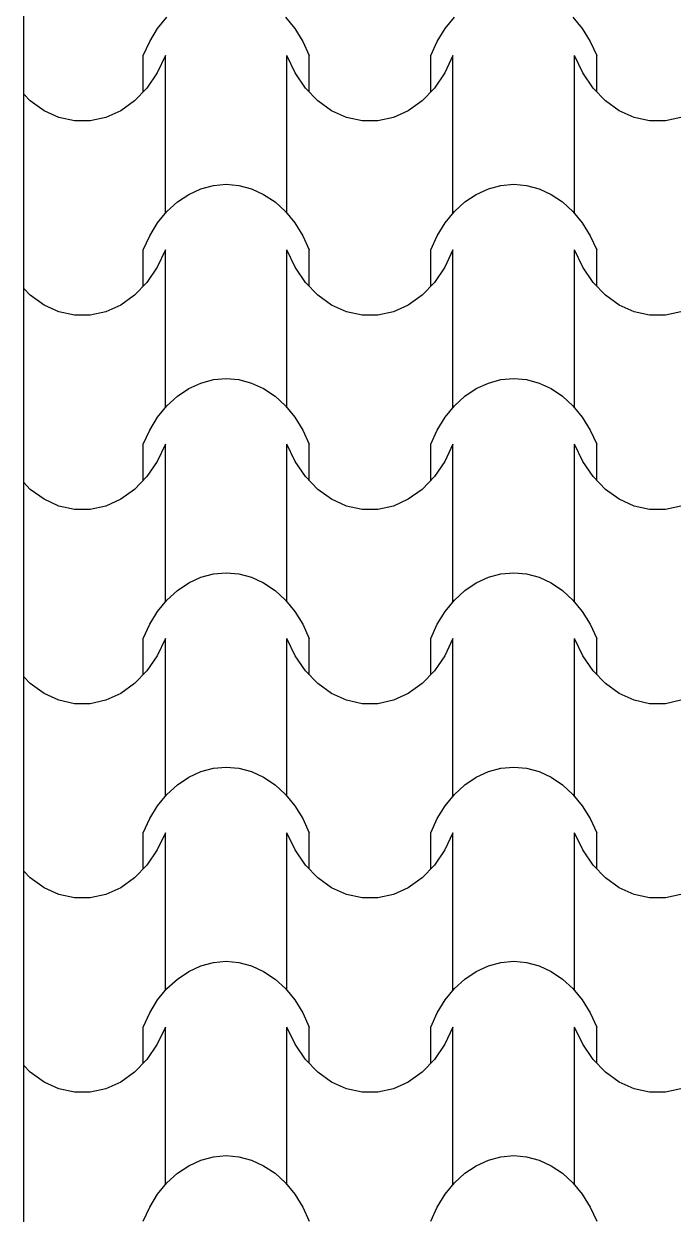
# Model space of a CAD drawing. Header units: millimetres. Extents: x 42452 to 2852333, y -419346 to 834876.
# Drawn here: x 2619426 to 2620952, y 668541 to 671337 of the extents above; entities that cross this region are included whole.
import ezdxf

# ---------------------------------------------------------------- set-up
doc = ezdxf.new("R2010")
doc.units = ezdxf.units.MM
doc.layers.add('memar', color=7, linetype='Continuous', lineweight=25)

msp = doc.modelspace()

# ---------------------------------------------------------------- linework, layer by layer
at = {"layer": 'memar', "color": 7, "linetype": 'Continuous', "lineweight": 25}
for p, q in [((2619740.44006, 671325.46613), (2619762.26205, 671352.09391)), ((2620040.60308, 671352.09391), (2620062.42507, 671325.46613)), ((2620415.99956, 671325.46613), (2620437.82155, 671352.09391)), ((2620716.16257, 671352.09391), (2620737.98456, 671325.46613)), ((2619721.70476, 671295.24047), (2619740.44006, 671325.46613)), ((2620062.42507, 671325.46613), (2620081.16037, 671295.24047)), ((2620397.26425, 671295.24047), (2620415.99956, 671325.46613)), ((2620737.98456, 671325.46613), (2620756.71987, 671295.24047)), ((2619706.41534, 671261.99644), (2619721.70476, 671295.24047)), ((2620081.16037, 671295.24047), (2620096.44979, 671261.99644)), ((2620381.97483, 671261.99644), (2620397.26425, 671295.24047)), ((2620756.71987, 671295.24047), (2620772.00929, 671261.99644)), ((2619706.41534, 671176.91245), (2619706.41534, 671261.99644)), ((2619758.67005, 671261.99644), (2619739.35088, 671221.48724)), ((2619758.67005, 671076.92276), (2619758.67005, 671261.99644)), ((2620044.19508, 671076.92276), (2620044.19508, 671261.99644)), ((2620063.51425, 671221.48724), (2620044.19508, 671261.99644)), ((2620096.44979, 671176.91245), (2620096.44979, 671261.99644)), ((2620381.97483, 671176.91245), (2620381.97483, 671261.99644)), ((2620434.22954, 671261.99644), (2620414.91038, 671221.48724)), ((2620434.22954, 671076.92276), (2620434.22954, 671261.99644)), ((2620719.75458, 671076.92276), (2620719.75458, 671261.99644)), ((2620739.07374, 671221.48724), (2620719.75458, 671261.99644)), ((2620772.00929, 671176.91245), (2620772.00929, 671261.99644)), ((2619739.35088, 671221.48724), (2619714.93315, 671185.75731)), ((2620087.93198, 671185.75731), (2620063.51425, 671221.48724)), ((2620414.91038, 671221.48724), (2620390.49264, 671185.75731)), ((2620763.49148, 671185.75731), (2620739.07374, 671221.48724)), ((2619441.18022, 671155.84348), (2619425.96417, 671171.64376)), ((2619714.93315, 671185.75731), (2619686.12542, 671155.84348)), ((2620116.73971, 671155.84348), (2620087.93198, 671185.75731)), ((2620390.49264, 671185.75731), (2620361.68491, 671155.84348)), ((2620792.2992, 671155.84348), (2620763.49148, 671185.75731)), ((2619473.54197, 671132.61384), (2619441.18022, 671155.84348)), ((2619686.12542, 671155.84348), (2619653.76367, 671132.61384)), ((2620149.10146, 671132.61384), (2620116.73971, 671155.84348)), ((2620361.68491, 671155.84348), (2620329.32316, 671132.61384)), ((2620824.66096, 671132.61384), (2620792.2992, 671155.84348)), ((2619508.51864, 671116.74246), (2619473.54197, 671132.61384)), ((2619545.09525, 671108.68994), (2619508.51864, 671116.74246)), ((2619618.78699, 671116.74246), (2619582.21038, 671108.68994)), ((2619653.76367, 671132.61384), (2619618.78699, 671116.74246)), ((2620184.07814, 671116.74246), (2620149.10146, 671132.61384)), ((2620220.65475, 671108.68994), (2620184.07814, 671116.74246)), ((2620294.34649, 671116.74246), (2620257.76988, 671108.68994)), ((2620329.32316, 671132.61384), (2620294.34649, 671116.74246)), ((2620859.63763, 671116.74246), (2620824.66096, 671132.61384)), ((2620896.21424, 671108.68994), (2620859.63763, 671116.74246)), ((2620969.90598, 671116.74246), (2620933.32937, 671108.68994)), ((2619563.65282, 671108.68994), (2619545.09525, 671108.68994)), ((2619582.21038, 671108.68994), (2619563.65282, 671108.68994)), ((2620239.21231, 671108.68994), (2620220.65475, 671108.68994)), ((2620257.76988, 671108.68994), (2620239.21231, 671108.68994)), ((2620914.77181, 671108.68994), (2620896.21424, 671108.68994)), ((2620933.32937, 671108.68994), (2620914.77181, 671108.68994)), ((2619758.67005, 670891.84907), (2619758.67005, 671076.92276)), ((2620044.19508, 670891.84907), (2620044.19508, 671076.92276)), ((2620434.22954, 670891.84907), (2620434.22954, 671076.92276)), ((2620719.75458, 670891.84907), (2620719.75458, 671076.92276)), ((2619813.44136, 670936.24414), (2619841.81743, 670949.33845)), ((2619841.81743, 670949.33845), (2619871.33648, 670957.29683)), ((2619871.33648, 670957.29683), (2619901.43256, 670959.96669)), ((2619901.43256, 670959.96669), (2619931.52865, 670957.29683)), ((2619931.52865, 670957.29683), (2619961.0477, 670949.33845)), ((2619961.0477, 670949.33845), (2619989.42377, 670936.24414)), ((2620489.00085, 670936.24414), (2620517.37692, 670949.33845)), ((2620517.37692, 670949.33845), (2620546.89598, 670957.29683)), ((2620546.89598, 670957.29683), (2620576.99206, 670959.96669)), ((2620576.99206, 670959.96669), (2620607.08814, 670957.29683)), ((2620607.08814, 670957.29683), (2620636.6072, 670949.33845)), ((2620636.6072, 670949.33845), (2620664.98326, 670936.24414)), ((2619762.26205, 670895.74557), (2619786.75233, 670918.26494)), ((2619786.75233, 670918.26494), (2619813.44136, 670936.24414)), ((2619989.42377, 670936.24414), (2620016.1128, 670918.26494)), ((2620016.1128, 670918.26494), (2620040.60308, 670895.74557)), ((2620437.82155, 670895.74557), (2620462.31183, 670918.26494)), ((2620462.31183, 670918.26494), (2620489.00085, 670936.24414)), ((2620664.98326, 670936.24414), (2620691.67229, 670918.26494)), ((2620691.67229, 670918.26494), (2620716.16257, 670895.74557)), ((2619740.44006, 670869.11779), (2619762.26205, 670895.74557)), ((2620040.60308, 670895.74557), (2620062.42507, 670869.11779)), ((2620415.99956, 670869.11779), (2620437.82155, 670895.74557)), ((2620716.16257, 670895.74557), (2620737.98456, 670869.11779)), ((2619721.70476, 670838.89214), (2619740.44006, 670869.11779)), ((2620062.42507, 670869.11779), (2620081.16037, 670838.89214)), ((2620397.26425, 670838.89214), (2620415.99956, 670869.11779)), ((2620737.98456, 670869.11779), (2620756.71987, 670838.89214)), ((2619706.41534, 670805.64811), (2619721.70476, 670838.89214)), ((2620081.16037, 670838.89214), (2620096.44979, 670805.64811)), ((2620381.97483, 670805.64811), (2620397.26425, 670838.89214)), ((2620756.71987, 670838.89214), (2620772.00929, 670805.64811)), ((2619706.41534, 670720.56411), (2619706.41534, 670805.64811)), ((2619758.67005, 670805.64811), (2619739.35088, 670765.13891)), ((2619758.67005, 670620.57442), (2619758.67005, 670805.64811)), ((2620044.19508, 670620.57442), (2620044.19508, 670805.64811)), ((2620063.51425, 670765.13891), (2620044.19508, 670805.64811)), ((2620096.44979, 670720.56411), (2620096.44979, 670805.64811)), ((2620381.97483, 670720.56411), (2620381.97483, 670805.64811)), ((2620434.22954, 670805.64811), (2620414.91038, 670765.13891)), ((2620434.22954, 670620.57442), (2620434.22954, 670805.64811)), ((2620719.75458, 670620.57442), (2620719.75458, 670805.64811)), ((2620739.07374, 670765.13891), (2620719.75458, 670805.64811)), ((2620772.00929, 670720.56411), (2620772.00929, 670805.64811)), ((2619739.35088, 670765.13891), (2619714.93315, 670729.40897)), ((2620087.93198, 670729.40897), (2620063.51425, 670765.13891)), ((2620414.91038, 670765.13891), (2620390.49264, 670729.40897)), ((2620763.49148, 670729.40897), (2620739.07374, 670765.13891)), ((2619714.93315, 670729.40897), (2619686.12542, 670699.49515)), ((2620116.73971, 670699.49515), (2620087.93198, 670729.40897)), ((2620390.49264, 670729.40897), (2620361.68491, 670699.49515)), ((2620792.2992, 670699.49515), (2620763.49148, 670729.40897)), ((2619441.18022, 670699.49515), (2619425.96417, 670715.29542)), ((2619473.54197, 670676.2655), (2619441.18022, 670699.49515)), ((2619686.12542, 670699.49515), (2619653.76367, 670676.2655)), ((2620149.10146, 670676.2655), (2620116.73971, 670699.49515)), ((2620361.68491, 670699.49515), (2620329.32316, 670676.2655)), ((2620824.66096, 670676.2655), (2620792.2992, 670699.49515)), ((2619508.51864, 670660.39413), (2619473.54197, 670676.2655)), ((2619653.76367, 670676.2655), (2619618.78699, 670660.39413)), ((2620184.07814, 670660.39413), (2620149.10146, 670676.2655)), ((2620329.32316, 670676.2655), (2620294.34649, 670660.39413)), ((2620859.63763, 670660.39413), (2620824.66096, 670676.2655)), ((2619545.09525, 670652.3416), (2619508.51864, 670660.39413)), ((2619563.65282, 670652.3416), (2619545.09525, 670652.3416)), ((2619582.21038, 670652.3416), (2619563.65282, 670652.3416)), ((2619618.78699, 670660.39413), (2619582.21038, 670652.3416)), ((2620220.65475, 670652.3416), (2620184.07814, 670660.39413)), ((2620239.21231, 670652.3416), (2620220.65475, 670652.3416)), ((2620257.76988, 670652.3416), (2620239.21231, 670652.3416)), ((2620294.34649, 670660.39413), (2620257.76988, 670652.3416)), ((2620896.21424, 670652.3416), (2620859.63763, 670660.39413)), ((2620914.77181, 670652.3416), (2620896.21424, 670652.3416)), ((2620933.32937, 670652.3416), (2620914.77181, 670652.3416)), ((2620969.90598, 670660.39413), (2620933.32937, 670652.3416)), ((2619758.67005, 670435.50073), (2619758.67005, 670620.57442)), ((2620044.19508, 670435.50073), (2620044.19508, 670620.57442)), ((2620434.22954, 670435.50073), (2620434.22954, 670620.57442)), ((2620719.75458, 670435.50073), (2620719.75458, 670620.57442)), ((2619841.81743, 670492.99012), (2619871.33648, 670500.94849)), ((2619871.33648, 670500.94849), (2619901.43256, 670503.61835)), ((2619901.43256, 670503.61835), (2619931.52865, 670500.94849)), ((2619931.52865, 670500.94849), (2619961.0477, 670492.99012)), ((2620517.37692, 670492.99012), (2620546.89598, 670500.94849)), ((2620546.89598, 670500.94849), (2620576.99206, 670503.61835)), ((2620576.99206, 670503.61835), (2620607.08814, 670500.94849)), ((2620607.08814, 670500.94849), (2620636.6072, 670492.99012)), ((2619786.75233, 670461.9166), (2619813.44136, 670479.8958)), ((2619813.44136, 670479.8958), (2619841.81743, 670492.99012)), ((2619961.0477, 670492.99012), (2619989.42377, 670479.8958)), ((2619989.42377, 670479.8958), (2620016.1128, 670461.9166)), ((2620462.31183, 670461.9166), (2620489.00085, 670479.8958)), ((2620489.00085, 670479.8958), (2620517.37692, 670492.99012)), ((2620636.6072, 670492.99012), (2620664.98326, 670479.8958)), ((2620664.98326, 670479.8958), (2620691.67229, 670461.9166)), ((2619762.26205, 670439.39724), (2619786.75233, 670461.9166)), ((2620016.1128, 670461.9166), (2620040.60308, 670439.39724)), ((2620437.82155, 670439.39724), (2620462.31183, 670461.9166)), ((2620691.67229, 670461.9166), (2620716.16257, 670439.39724)), ((2619740.44006, 670412.76946), (2619762.26205, 670439.39724)), ((2620040.60308, 670439.39724), (2620062.42507, 670412.76946)), ((2620415.99956, 670412.76946), (2620437.82155, 670439.39724)), ((2620716.16257, 670439.39724), (2620737.98456, 670412.76946)), ((2619721.70476, 670382.5438), (2619740.44006, 670412.76946)), ((2620062.42507, 670412.76946), (2620081.16037, 670382.5438)), ((2620397.26425, 670382.5438), (2620415.99956, 670412.76946)), ((2620737.98456, 670412.76946), (2620756.71987, 670382.5438)), ((2619706.41534, 670349.29977), (2619721.70476, 670382.5438)), ((2620081.16037, 670382.5438), (2620096.44979, 670349.29977)), ((2620381.97483, 670349.29977), (2620397.26425, 670382.5438)), ((2620756.71987, 670382.5438), (2620772.00929, 670349.29977)), ((2619706.41534, 670264.21578), (2619706.41534, 670349.29977)), ((2619758.67005, 670349.29977), (2619739.35088, 670308.79057)), ((2619758.67005, 670164.22608), (2619758.67005, 670349.29977)), ((2620044.19508, 670164.22608), (2620044.19508, 670349.29977)), ((2620063.51425, 670308.79057), (2620044.19508, 670349.29977)), ((2620096.44979, 670264.21578), (2620096.44979, 670349.29977)), ((2620381.97483, 670264.21578), (2620381.97483, 670349.29977)), ((2620434.22954, 670349.29977), (2620414.91038, 670308.79057)), ((2620434.22954, 670164.22608), (2620434.22954, 670349.29977)), ((2620719.75458, 670164.22608), (2620719.75458, 670349.29977)), ((2620739.07374, 670308.79057), (2620719.75458, 670349.29977)), ((2620772.00929, 670264.21578), (2620772.00929, 670349.29977)), ((2619739.35088, 670308.79057), (2619714.93315, 670273.06063)), ((2620087.93198, 670273.06063), (2620063.51425, 670308.79057)), ((2620414.91038, 670308.79057), (2620390.49264, 670273.06063)), ((2620763.49148, 670273.06063), (2620739.07374, 670308.79057)), ((2619441.18022, 670243.14681), (2619425.96417, 670258.94709)), ((2619714.93315, 670273.06063), (2619686.12542, 670243.14681)), ((2620116.73971, 670243.14681), (2620087.93198, 670273.06063)), ((2620390.49264, 670273.06063), (2620361.68491, 670243.14681)), ((2620792.2992, 670243.14681), (2620763.49148, 670273.06063)), ((2619473.54197, 670219.91716), (2619441.18022, 670243.14681)), ((2619508.51864, 670204.04579), (2619473.54197, 670219.91716)), ((2619653.76367, 670219.91716), (2619618.78699, 670204.04579)), ((2619686.12542, 670243.14681), (2619653.76367, 670219.91716)), ((2620149.10146, 670219.91716), (2620116.73971, 670243.14681)), ((2620184.07814, 670204.04579), (2620149.10146, 670219.91716)), ((2620329.32316, 670219.91716), (2620294.34649, 670204.04579)), ((2620361.68491, 670243.14681), (2620329.32316, 670219.91716)), ((2620824.66096, 670219.91716), (2620792.2992, 670243.14681)), ((2620859.63763, 670204.04579), (2620824.66096, 670219.91716)), ((2619545.09525, 670195.99327), (2619508.51864, 670204.04579)), ((2619563.65282, 670195.99327), (2619545.09525, 670195.99327)), ((2619582.21038, 670195.99327), (2619563.65282, 670195.99327)), ((2619618.78699, 670204.04579), (2619582.21038, 670195.99327)), ((2620220.65475, 670195.99327), (2620184.07814, 670204.04579)), ((2620239.21231, 670195.99327), (2620220.65475, 670195.99327)), ((2620257.76988, 670195.99327), (2620239.21231, 670195.99327)), ((2620294.34649, 670204.04579), (2620257.76988, 670195.99327)), ((2620896.21424, 670195.99327), (2620859.63763, 670204.04579)), ((2620914.77181, 670195.99327), (2620896.21424, 670195.99327)), ((2620933.32937, 670195.99327), (2620914.77181, 670195.99327)), ((2620969.90598, 670204.04579), (2620933.32937, 670195.99327)), ((2619758.67005, 669979.1524), (2619758.67005, 670164.22608)), ((2620044.19508, 669979.1524), (2620044.19508, 670164.22608)), ((2620434.22954, 669979.1524), (2620434.22954, 670164.22608)), ((2620719.75458, 669979.1524), (2620719.75458, 670164.22608)), ((2619786.75233, 670005.56827), (2619813.44136, 670023.54746)), ((2619813.44136, 670023.54746), (2619841.81743, 670036.64178)), ((2619841.81743, 670036.64178), (2619871.33648, 670044.60016)), ((2619871.33648, 670044.60016), (2619901.43256, 670047.27001)), ((2619901.43256, 670047.27001), (2619931.52865, 670044.60016)), ((2619931.52865, 670044.60016), (2619961.0477, 670036.64178)), ((2619961.0477, 670036.64178), (2619989.42377, 670023.54746)), ((2619989.42377, 670023.54746), (2620016.1128, 670005.56827)), ((2620462.31183, 670005.56827), (2620489.00085, 670023.54746)), ((2620489.00085, 670023.54746), (2620517.37692, 670036.64178)), ((2620517.37692, 670036.64178), (2620546.89598, 670044.60016)), ((2620546.89598, 670044.60016), (2620576.99206, 670047.27001)), ((2620576.99206, 670047.27001), (2620607.08814, 670044.60016)), ((2620607.08814, 670044.60016), (2620636.6072, 670036.64178)), ((2620636.6072, 670036.64178), (2620664.98326, 670023.54746)), ((2620664.98326, 670023.54746), (2620691.67229, 670005.56827)), ((2619762.26205, 669983.0489), (2619786.75233, 670005.56827)), ((2620016.1128, 670005.56827), (2620040.60308, 669983.0489)), ((2620437.82155, 669983.0489), (2620462.31183, 670005.56827)), ((2620691.67229, 670005.56827), (2620716.16257, 669983.0489)), ((2619740.44006, 669956.42112), (2619762.26205, 669983.0489)), ((2620040.60308, 669983.0489), (2620062.42507, 669956.42112)), ((2620415.99956, 669956.42112), (2620437.82155, 669983.0489)), ((2620716.16257, 669983.0489), (2620737.98456, 669956.42112)), ((2619721.70476, 669926.19546), (2619740.44006, 669956.42112)), ((2620062.42507, 669956.42112), (2620081.16037, 669926.19546)), ((2620397.26425, 669926.19546), (2620415.99956, 669956.42112)), ((2620737.98456, 669956.42112), (2620756.71987, 669926.19546)), ((2619706.41534, 669892.95143), (2619721.70476, 669926.19546)), ((2620081.16037, 669926.19546), (2620096.44979, 669892.95143)), ((2620381.97483, 669892.95143), (2620397.26425, 669926.19546)), ((2620756.71987, 669926.19546), (2620772.00929, 669892.95143)), ((2619706.41534, 669807.86744), (2619706.41534, 669892.95143)), ((2619758.67005, 669892.95143), (2619739.35088, 669852.44223)), ((2619758.67005, 669707.87775), (2619758.67005, 669892.95143)), ((2620044.19508, 669707.87775), (2620044.19508, 669892.95143)), ((2620063.51425, 669852.44223), (2620044.19508, 669892.95143)), ((2620096.44979, 669807.86744), (2620096.44979, 669892.95143)), ((2620381.97483, 669807.86744), (2620381.97483, 669892.95143)), ((2620434.22954, 669892.95143), (2620414.91038, 669852.44223)), ((2620434.22954, 669707.87775), (2620434.22954, 669892.95143)), ((2620719.75458, 669707.87775), (2620719.75458, 669892.95143)), ((2620739.07374, 669852.44223), (2620719.75458, 669892.95143)), ((2620772.00929, 669807.86744), (2620772.00929, 669892.95143)), ((2619739.35088, 669852.44223), (2619714.93315, 669816.7123)), ((2620087.93198, 669816.7123), (2620063.51425, 669852.44223)), ((2620414.91038, 669852.44223), (2620390.49264, 669816.7123)), ((2620763.49148, 669816.7123), (2620739.07374, 669852.44223)), ((2619441.18022, 669786.79847), (2619425.96417, 669802.59875)), ((2619714.93315, 669816.7123), (2619686.12542, 669786.79847)), ((2620116.73971, 669786.79847), (2620087.93198, 669816.7123)), ((2620390.49264, 669816.7123), (2620361.68491, 669786.79847)), ((2620792.2992, 669786.79847), (2620763.49148, 669816.7123)), ((2619473.54197, 669763.56882), (2619441.18022, 669786.79847)), ((2619686.12542, 669786.79847), (2619653.76367, 669763.56882)), ((2620149.10146, 669763.56882), (2620116.73971, 669786.79847)), ((2620361.68491, 669786.79847), (2620329.32316, 669763.56882)), ((2620824.66096, 669763.56882), (2620792.2992, 669786.79847)), ((2619508.51864, 669747.69745), (2619473.54197, 669763.56882)), ((2619545.09525, 669739.64493), (2619508.51864, 669747.69745)), ((2619618.78699, 669747.69745), (2619582.21038, 669739.64493)), ((2619653.76367, 669763.56882), (2619618.78699, 669747.69745)), ((2620184.07814, 669747.69745), (2620149.10146, 669763.56882)), ((2620220.65475, 669739.64493), (2620184.07814, 669747.69745)), ((2620294.34649, 669747.69745), (2620257.76988, 669739.64493)), ((2620329.32316, 669763.56882), (2620294.34649, 669747.69745)), ((2620859.63763, 669747.69745), (2620824.66096, 669763.56882)), ((2620896.21424, 669739.64493), (2620859.63763, 669747.69745)), ((2620969.90598, 669747.69745), (2620933.32937, 669739.64493)), ((2619563.65282, 669739.64493), (2619545.09525, 669739.64493)), ((2619582.21038, 669739.64493), (2619563.65282, 669739.64493)), ((2620239.21231, 669739.64493), (2620220.65475, 669739.64493)), ((2620257.76988, 669739.64493), (2620239.21231, 669739.64493)), ((2620914.77181, 669739.64493), (2620896.21424, 669739.64493)), ((2620933.32937, 669739.64493), (2620914.77181, 669739.64493)), ((2619758.67005, 669522.80406), (2619758.67005, 669707.87775)), ((2620044.19508, 669522.80406), (2620044.19508, 669707.87775)), ((2620434.22954, 669522.80406), (2620434.22954, 669707.87775)), ((2620719.75458, 669522.80406), (2620719.75458, 669707.87775)), ((2619813.44136, 669567.19913), (2619841.81743, 669580.29344)), ((2619841.81743, 669580.29344), (2619871.33648, 669588.25182)), ((2619871.33648, 669588.25182), (2619901.43256, 669590.92167)), ((2619901.43256, 669590.92167), (2619931.52865, 669588.25182)), ((2619931.52865, 669588.25182), (2619961.0477, 669580.29344)), ((2619961.0477, 669580.29344), (2619989.42377, 669567.19913)), ((2620489.00085, 669567.19913), (2620517.37692, 669580.29344)), ((2620517.37692, 669580.29344), (2620546.89598, 669588.25182)), ((2620546.89598, 669588.25182), (2620576.99206, 669590.92167)), ((2620576.99206, 669590.92167), (2620607.08814, 669588.25182)), ((2620607.08814, 669588.25182), (2620636.6072, 669580.29344)), ((2620636.6072, 669580.29344), (2620664.98326, 669567.19913)), ((2619762.26205, 669526.70056), (2619786.75233, 669549.21993)), ((2619786.75233, 669549.21993), (2619813.44136, 669567.19913)), ((2619989.42377, 669567.19913), (2620016.1128, 669549.21993)), ((2620016.1128, 669549.21993), (2620040.60308, 669526.70056)), ((2620437.82155, 669526.70056), (2620462.31183, 669549.21993)), ((2620462.31183, 669549.21993), (2620489.00085, 669567.19913)), ((2620664.98326, 669567.19913), (2620691.67229, 669549.21993)), ((2620691.67229, 669549.21993), (2620716.16257, 669526.70056)), ((2619740.44006, 669500.07278), (2619762.26205, 669526.70056)), ((2620040.60308, 669526.70056), (2620062.42507, 669500.07278)), ((2620415.99956, 669500.07278), (2620437.82155, 669526.70056)), ((2620716.16257, 669526.70056), (2620737.98456, 669500.07278)), ((2619721.70476, 669469.84712), (2619740.44006, 669500.07278)), ((2620062.42507, 669500.07278), (2620081.16037, 669469.84712)), ((2620397.26425, 669469.84712), (2620415.99956, 669500.07278)), ((2620737.98456, 669500.07278), (2620756.71987, 669469.84712)), ((2619706.41534, 669436.6031), (2619721.70476, 669469.84712)), ((2620081.16037, 669469.84712), (2620096.44979, 669436.6031)), ((2620381.97483, 669436.6031), (2620397.26425, 669469.84712)), ((2620756.71987, 669469.84712), (2620772.00929, 669436.6031)), ((2619706.41534, 669351.5191), (2619706.41534, 669436.6031)), ((2619758.67005, 669436.6031), (2619739.35088, 669396.0939)), ((2619758.67005, 669251.52941), (2619758.67005, 669436.6031)), ((2620044.19508, 669251.52941), (2620044.19508, 669436.6031)), ((2620063.51425, 669396.0939), (2620044.19508, 669436.6031)), ((2620096.44979, 669351.5191), (2620096.44979, 669436.6031)), ((2620381.97483, 669351.5191), (2620381.97483, 669436.6031)), ((2620434.22954, 669436.6031), (2620414.91038, 669396.0939)), ((2620434.22954, 669251.52941), (2620434.22954, 669436.6031)), ((2620719.75458, 669251.52941), (2620719.75458, 669436.6031)), ((2620739.07374, 669396.0939), (2620719.75458, 669436.6031)), ((2620772.00929, 669351.5191), (2620772.00929, 669436.6031)), ((2619739.35088, 669396.0939), (2619714.93315, 669360.36396)), ((2620087.93198, 669360.36396), (2620063.51425, 669396.0939)), ((2620414.91038, 669396.0939), (2620390.49264, 669360.36396)), ((2620763.49148, 669360.36396), (2620739.07374, 669396.0939)), ((2619714.93315, 669360.36396), (2619686.12542, 669330.45013)), ((2620116.73971, 669330.45013), (2620087.93198, 669360.36396)), ((2620390.49264, 669360.36396), (2620361.68491, 669330.45013)), ((2620792.2992, 669330.45013), (2620763.49148, 669360.36396)), ((2619441.18022, 669330.45013), (2619425.96417, 669346.25041)), ((2619473.54197, 669307.22049), (2619441.18022, 669330.45013)), ((2619686.12542, 669330.45013), (2619653.76367, 669307.22049)), ((2620149.10146, 669307.22049), (2620116.73971, 669330.45013)), ((2620361.68491, 669330.45013), (2620329.32316, 669307.22049)), ((2620824.66096, 669307.22049), (2620792.2992, 669330.45013)), ((2619508.51864, 669291.34912), (2619473.54197, 669307.22049)), ((2619653.76367, 669307.22049), (2619618.78699, 669291.34912)), ((2620184.07814, 669291.34912), (2620149.10146, 669307.22049)), ((2620329.32316, 669307.22049), (2620294.34649, 669291.34912)), ((2620859.63763, 669291.34912), (2620824.66096, 669307.22049)), ((2619545.09525, 669283.29659), (2619508.51864, 669291.34912)), ((2619563.65282, 669283.29659), (2619545.09525, 669283.29659)), ((2619582.21038, 669283.29659), (2619563.65282, 669283.29659)), ((2619618.78699, 669291.34912), (2619582.21038, 669283.29659)), ((2620220.65475, 669283.29659), (2620184.07814, 669291.34912)), ((2620239.21231, 669283.29659), (2620220.65475, 669283.29659)), ((2620257.76988, 669283.29659), (2620239.21231, 669283.29659)), ((2620294.34649, 669291.34912), (2620257.76988, 669283.29659)), ((2620896.21424, 669283.29659), (2620859.63763, 669291.34912)), ((2620914.77181, 669283.29659), (2620896.21424, 669283.29659)), ((2620933.32937, 669283.29659), (2620914.77181, 669283.29659)), ((2620969.90598, 669291.34912), (2620933.32937, 669283.29659)), ((2619758.67005, 669066.45572), (2619758.67005, 669251.52941)), ((2620044.19508, 669066.45572), (2620044.19508, 669251.52941)), ((2620434.22954, 669066.45572), (2620434.22954, 669251.52941)), ((2620719.75458, 669066.45572), (2620719.75458, 669251.52941)), ((2619841.81743, 669123.9451), (2619871.33648, 669131.90348)), ((2619871.33648, 669131.90348), (2619901.43256, 669134.57334)), ((2619901.43256, 669134.57334), (2619931.52865, 669131.90348)), ((2619931.52865, 669131.90348), (2619961.0477, 669123.9451)), ((2620517.37692, 669123.9451), (2620546.89598, 669131.90348)), ((2620546.89598, 669131.90348), (2620576.99206, 669134.57334)), ((2620576.99206, 669134.57334), (2620607.08814, 669131.90348)), ((2620607.08814, 669131.90348), (2620636.6072, 669123.9451)), ((2619786.75233, 669092.87159), (2619813.44136, 669110.85079)), ((2619813.44136, 669110.85079), (2619841.81743, 669123.9451)), ((2619961.0477, 669123.9451), (2619989.42377, 669110.85079)), ((2619989.42377, 669110.85079), (2620016.1128, 669092.87159)), ((2620462.31183, 669092.87159), (2620489.00085, 669110.85079)), ((2620489.00085, 669110.85079), (2620517.37692, 669123.9451)), ((2620636.6072, 669123.9451), (2620664.98326, 669110.85079)), ((2620664.98326, 669110.85079), (2620691.67229, 669092.87159)), ((2619762.26205, 669070.35222), (2619786.75233, 669092.87159)), ((2620016.1128, 669092.87159), (2620040.60308, 669070.35222)), ((2620437.82155, 669070.35222), (2620462.31183, 669092.87159)), ((2620691.67229, 669092.87159), (2620716.16257, 669070.35222)), ((2619721.70476, 669013.49879), (2619740.44006, 669043.72445)), ((2619740.44006, 669043.72445), (2619762.26205, 669070.35222)), ((2620040.60308, 669070.35222), (2620062.42507, 669043.72445)), ((2620062.42507, 669043.72445), (2620081.16037, 669013.49879)), ((2620397.26425, 669013.49879), (2620415.99956, 669043.72445)), ((2620415.99956, 669043.72445), (2620437.82155, 669070.35222)), ((2620716.16257, 669070.35222), (2620737.98456, 669043.72445)), ((2620737.98456, 669043.72445), (2620756.71987, 669013.49879)), ((2619706.41534, 668980.25476), (2619721.70476, 669013.49879)), ((2620081.16037, 669013.49879), (2620096.44979, 668980.25476)), ((2620381.97483, 668980.25476), (2620397.26425, 669013.49879)), ((2620756.71987, 669013.49879), (2620772.00929, 668980.25476)), ((2619706.41534, 668895.17076), (2619706.41534, 668980.25476)), ((2619758.67005, 668980.25476), (2619739.35088, 668939.74556)), ((2619758.67005, 668795.18107), (2619758.67005, 668980.25476)), ((2620044.19508, 668795.18107), (2620044.19508, 668980.25476)), ((2620063.51425, 668939.74556), (2620044.19508, 668980.25476)), ((2620096.44979, 668895.17076), (2620096.44979, 668980.25476)), ((2620381.97483, 668895.17076), (2620381.97483, 668980.25476)), ((2620434.22954, 668980.25476), (2620414.91038, 668939.74556)), ((2620434.22954, 668795.18107), (2620434.22954, 668980.25476)), ((2620719.75458, 668795.18107), (2620719.75458, 668980.25476)), ((2620739.07374, 668939.74556), (2620719.75458, 668980.25476)), ((2620772.00929, 668895.17076), (2620772.00929, 668980.25476)), ((2619739.35088, 668939.74556), (2619714.93315, 668904.01562)), ((2620087.93198, 668904.01562), (2620063.51425, 668939.74556)), ((2620414.91038, 668939.74556), (2620390.49264, 668904.01562)), ((2620763.49148, 668904.01562), (2620739.07374, 668939.74556)), ((2619714.93315, 668904.01562), (2619686.12542, 668874.1018)), ((2620116.73971, 668874.1018), (2620087.93198, 668904.01562)), ((2620390.49264, 668904.01562), (2620361.68491, 668874.1018)), ((2620792.2992, 668874.1018), (2620763.49148, 668904.01562)), ((2619441.18022, 668874.1018), (2619425.96417, 668889.90208)), ((2619473.54197, 668850.87215), (2619441.18022, 668874.1018)), ((2619508.51864, 668835.00078), (2619473.54197, 668850.87215)), ((2619653.76367, 668850.87215), (2619618.78699, 668835.00078)), ((2619686.12542, 668874.1018), (2619653.76367, 668850.87215)), ((2620149.10146, 668850.87215), (2620116.73971, 668874.1018)), ((2620184.07814, 668835.00078), (2620149.10146, 668850.87215)), ((2620329.32316, 668850.87215), (2620294.34649, 668835.00078)), ((2620361.68491, 668874.1018), (2620329.32316, 668850.87215)), ((2620824.66096, 668850.87215), (2620792.2992, 668874.1018)), ((2620859.63763, 668835.00078), (2620824.66096, 668850.87215)), ((2619545.09525, 668826.94826), (2619508.51864, 668835.00078)), ((2619563.65282, 668826.94826), (2619545.09525, 668826.94826)), ((2619582.21038, 668826.94826), (2619563.65282, 668826.94826)), ((2619618.78699, 668835.00078), (2619582.21038, 668826.94826)), ((2620220.65475, 668826.94826), (2620184.07814, 668835.00078)), ((2620239.21231, 668826.94826), (2620220.65475, 668826.94826)), ((2620257.76988, 668826.94826), (2620239.21231, 668826.94826)), ((2620294.34649, 668835.00078), (2620257.76988, 668826.94826)), ((2620896.21424, 668826.94826), (2620859.63763, 668835.00078)), ((2620914.77181, 668826.94826), (2620896.21424, 668826.94826)), ((2620933.32937, 668826.94826), (2620914.77181, 668826.94826)), ((2620969.90598, 668835.00078), (2620933.32937, 668826.94826)), ((2619758.67005, 668610.10739), (2619758.67005, 668795.18107)), ((2620044.19508, 668610.10739), (2620044.19508, 668795.18107)), ((2620434.22954, 668610.10739), (2620434.22954, 668795.18107)), ((2620719.75458, 668610.10739), (2620719.75458, 668795.18107)), ((2619786.75233, 668636.52326), (2619813.44136, 668654.50245)), ((2619813.44136, 668654.50245), (2619841.81743, 668667.59677)), ((2619841.81743, 668667.59677), (2619871.33648, 668675.55514)), ((2619871.33648, 668675.55514), (2619901.43256, 668678.225)), ((2619901.43256, 668678.225), (2619931.52865, 668675.55514)), ((2619931.52865, 668675.55514), (2619961.0477, 668667.59677)), ((2619961.0477, 668667.59677), (2619989.42377, 668654.50245)), ((2619989.42377, 668654.50245), (2620016.1128, 668636.52326)), ((2620462.31183, 668636.52326), (2620489.00085, 668654.50245)), ((2620489.00085, 668654.50245), (2620517.37692, 668667.59677)), ((2620517.37692, 668667.59677), (2620546.89598, 668675.55514)), ((2620546.89598, 668675.55514), (2620576.99206, 668678.225)), ((2620576.99206, 668678.225), (2620607.08814, 668675.55514)), ((2620607.08814, 668675.55514), (2620636.6072, 668667.59677)), ((2620636.6072, 668667.59677), (2620664.98326, 668654.50245)), ((2620664.98326, 668654.50245), (2620691.67229, 668636.52326)), ((2619762.26205, 668614.00389), (2619786.75233, 668636.52326)), ((2620016.1128, 668636.52326), (2620040.60308, 668614.00389)), ((2620437.82155, 668614.00389), (2620462.31183, 668636.52326)), ((2620691.67229, 668636.52326), (2620716.16257, 668614.00389)), ((2619740.44006, 668587.37611), (2619762.26205, 668614.00389)), ((2620040.60308, 668614.00389), (2620062.42507, 668587.37611)), ((2620415.99956, 668587.37611), (2620437.82155, 668614.00389)), ((2620716.16257, 668614.00389), (2620737.98456, 668587.37611)), ((2619721.70476, 668557.15045), (2619740.44006, 668587.37611)), ((2620062.42507, 668587.37611), (2620081.16037, 668557.15045)), ((2620397.26425, 668557.15045), (2620415.99956, 668587.37611)), ((2620737.98456, 668587.37611), (2620756.71987, 668557.15045)), ((2619706.41534, 668523.90642), (2619721.70476, 668557.15045)), ((2620081.16037, 668557.15045), (2620096.44979, 668523.90642)), ((2620381.97483, 668523.90642), (2620397.26425, 668557.15045)), ((2620756.71987, 668557.15045), (2620772.00929, 668523.90642))]:
    msp.add_line(p, q, dxfattribs=at)
at = {"layer": 'memar', "color": 0, "lineweight": 25}
msp.add_lwpolyline([(2619425.96341, 648461.54702), (2619426.33479, 673661.54702)], dxfattribs=at)

doc.saveas('drawing.dxf')
